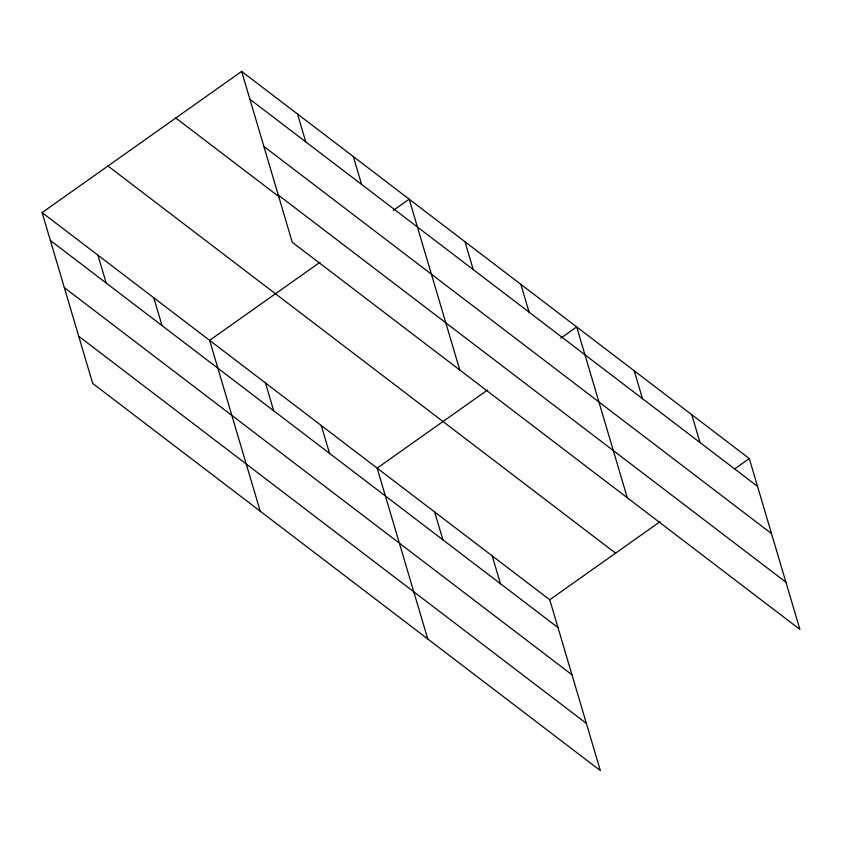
<?xml version="1.0" encoding="UTF-8"?>
<svg xmlns="http://www.w3.org/2000/svg" width="842" height="842" viewBox="0 0 842 842"><rect width="100%" height="100%" fill="white"/><g stroke="black" fill="none" stroke-linecap="round" stroke-linejoin="round"><path stroke-width="1.26" d="M42.1 212.605L549.742 599.746L600.346 770.588L92.704 383.436L42.1 212.605L241.654 71.412L749.296 458.564L799.9 629.395L292.258 242.254L241.654 71.412M320.002 262.262L209.616 340.357L260.22 511.199M393.246 210.447L409.18 199.175L459.785 370.006M487.518 390.025L377.142 468.12L427.747 638.952M560.761 338.2L576.696 326.928L627.301 497.769M549.742 599.746L660.117 521.661M734.424 469.078L749.296 458.564M249.906 99.261L757.547 486.413M263.883 146.445L771.525 533.596M278.281 195.06L785.923 582.211M175.799 118.006L279.207 196.87M107.955 166.011L615.597 553.162M50.352 240.444L557.983 627.595M64.329 287.638L571.96 674.789M78.727 336.253L586.369 723.404M691.766 414.685L700.007 442.534M634.226 370.806L642.478 398.655M520.861 284.343L529.102 312.193M465.016 241.759L473.267 269.608M492.202 555.878L500.453 583.716M353.335 156.58L361.586 184.43M434.672 511.999L442.924 539.848M297.5 113.996L305.751 141.845M321.297 425.536L329.548 453.375M265.462 382.942L273.713 410.791M153.781 297.773L162.032 325.622M97.935 255.189L106.187 283.038"/></g></svg>
